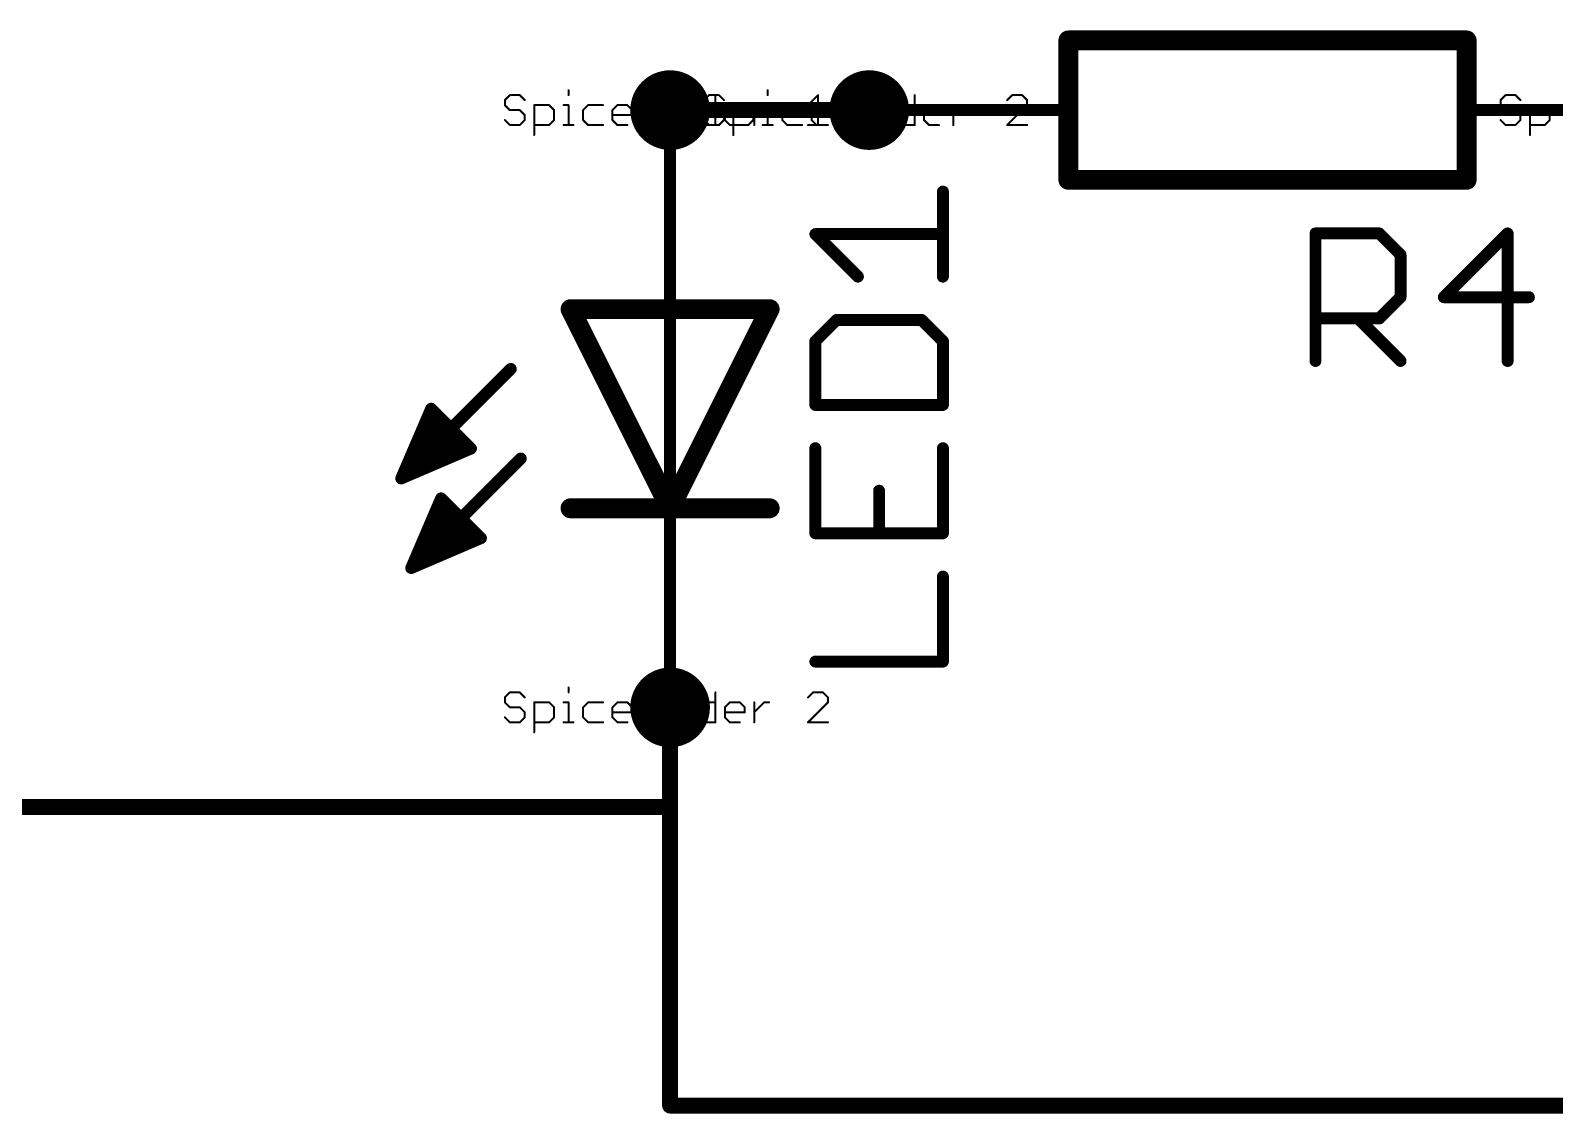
# Model space of a CAD drawing. Extents: x -22 to 205, y 41 to 107.
# Drawn here: x 174.72 to 194.16, y 48.16 to 61.98 of the extents above; entities that cross this region are included whole.
import ezdxf

# ---------------------------------------------------------------- set-up
doc = ezdxf.new("R2010")
doc.units = 0
for name, color, linetype in [('91', 94, 'CONTINUOUS'), ('94', 14, 'CONTINUOUS'), ('95', 251, 'CONTINUOUS'), ('99', 214, 'CONTINUOUS')]:
    doc.layers.add(name, color=color, linetype=linetype)

msp = doc.modelspace()

# ---------------------------------------------------------------- linework, layer by layer
at = {"layer": '91'}
for points, const_width in [([(182.88, 60.706, 1), (182.88, 61.214, 1), (182.88, 60.706)], 0.508), ([(185.42, 60.706, 1), (185.42, 61.214, 1), (185.42, 60.706)], 0.508), ([(182.88, 61.0108, 1), (182.88, 60.9092)], 0.1016), ([(185.42, 60.9092, 1), (185.42, 61.0108)], 0.1016), ([(182.88, 53.086, 1), (182.88, 53.594, 1), (182.88, 53.086)], 0.508), ([(182.9308, 53.34, 1), (182.8292, 53.34)], 0.1016), ([(182.9308, 53.34, 1), (182.8292, 53.34)], 0.1016), ([(182.8292, 52.07, 1), (182.9308, 52.07)], 0.1016), ([(182.88, 52.0192, 1), (182.88, 52.1208)], 0.1016), ([(182.88, 48.3108, 1), (182.88, 48.2092)], 0.1016), ([(182.8292, 48.26, 1), (182.9308, 48.26)], 0.1016)]:
    msp.add_lwpolyline(points, format="xyb", dxfattribs=dict(at, const_width=const_width))
at = {"layer": '91', "const_width": 0.2032}
for points in [[(182.88, 60.96), (185.42, 60.96)], [(182.88, 48.26), (182.88, 53.34)], [(182.88, 52.07), (182.88, 53.34)], [(167.64, 52.07), (182.88, 52.07)], [(198.12, 48.26), (182.88, 48.26)]]:
    msp.add_lwpolyline(points, dxfattribs=at)
at = {"layer": '94'}
for points, const_width in [([(193.04, 61.849), (187.96, 61.849)], 0.254), ([(187.96, 61.849), (187.96, 60.071)], 0.254), ([(193.04, 61.849), (193.04, 60.071)], 0.254), ([(182.88, 60.96), (182.88, 58.42)], 0.1524), ([(185.42, 60.96), (187.96, 60.96)], 0.1524), ([(195.58, 60.96), (193.04, 60.96)], 0.1524), ([(187.96, 60.071), (193.04, 60.071)], 0.254), ([(182.88, 55.88), (181.61, 58.42)], 0.254), ([(182.88, 58.42), (181.61, 58.42)], 0.254), ([(184.15, 58.42), (182.88, 55.88)], 0.254), ([(184.15, 58.42), (182.88, 58.42)], 0.254), ([(182.88, 58.42), (182.88, 55.88)], 0.1524), ([(180.848, 57.658), (179.451, 56.261)], 0.1524), ([(179.451, 56.261), (179.832, 57.15)], 0.1524), ([(179.832, 57.15), (180.34, 56.642)], 0.1524), ([(179.7231, 56.896), (180.086, 56.896)], 0.1524), ([(179.7885, 57.0484), (179.9336, 57.0484)], 0.1524), ([(179.6578, 56.7436), (180.2384, 56.7436)], 0.1524), ([(180.34, 56.642), (179.451, 56.261)], 0.1524), ([(180.975, 56.515), (179.578, 55.118)], 0.1524), ([(179.5925, 56.5912), (180.2215, 56.5912)], 0.1524), ([(179.5272, 56.4388), (179.8659, 56.4388)], 0.1524), ([(179.4619, 56.2864), (179.5103, 56.2864)], 0.1524), ([(179.578, 55.118), (179.959, 56.007)], 0.1524), ([(179.9481, 55.9816), (179.9844, 55.9816)], 0.1524), ([(179.959, 56.007), (180.467, 55.499)], 0.1524), ([(182.88, 55.88), (181.61, 55.88)], 0.254), ([(184.15, 55.88), (182.88, 55.88)], 0.254), ([(179.8828, 55.8292), (180.1368, 55.8292)], 0.1524), ([(182.88, 53.34), (182.88, 55.88)], 0.1524), ([(179.7522, 55.5244), (180.4416, 55.5244)], 0.1524), ([(179.8175, 55.6768), (180.2892, 55.6768)], 0.1524), ([(180.467, 55.499), (179.578, 55.118)], 0.1524), ([(179.6869, 55.372), (180.1707, 55.372)], 0.1524), ([(179.6215, 55.2196), (179.8151, 55.2196)], 0.1524)]:
    msp.add_lwpolyline(points, dxfattribs=dict(at, const_width=const_width))
for points, const_width in [([(187.96, 61.9125, 1), (187.96, 61.7855)], 0.127), ([(188.0235, 61.849, 1), (187.8965, 61.849)], 0.127), ([(193.1035, 61.849, 1), (192.9765, 61.849)], 0.127), ([(193.04, 61.7855, 1), (193.04, 61.9125)], 0.127), ([(182.9181, 60.96, 1), (182.8419, 60.96)], 0.0762), ([(185.42, 60.9981, 1), (185.42, 60.9219)], 0.0762), ([(187.96, 60.9219, 1), (187.96, 60.9981)], 0.0762), ([(193.04, 60.9981, 1), (193.04, 60.9219)], 0.0762), ([(187.96, 60.1345, 1), (187.96, 60.0075)], 0.127), ([(187.8965, 60.071, 1), (188.0235, 60.071)], 0.127), ([(192.9765, 60.071, 1), (193.1035, 60.071)], 0.127), ([(193.04, 60.0075, 1), (193.04, 60.1345)], 0.127), ([(181.6668, 58.4484, 1), (181.5532, 58.3916)], 0.127), ([(181.61, 58.4835, 1), (181.61, 58.3565)], 0.127), ([(182.88, 58.4835, 1), (182.88, 58.3565)], 0.127), ([(182.88, 58.3565, 1), (182.88, 58.4835)], 0.127), ([(184.2068, 58.3916, 1), (184.0932, 58.4484)], 0.127), ([(184.15, 58.3565, 1), (184.15, 58.4835)], 0.127), ([(182.9181, 58.42, 1), (182.8419, 58.42)], 0.0762), ([(182.8419, 58.42, 1), (182.9181, 58.42)], 0.0762), ([(180.8749, 57.6311, 1), (180.8211, 57.6849)], 0.0762), ([(179.8589, 57.1769, 1), (179.8051, 57.1231)], 0.0762), ([(179.867, 57.135, 1), (179.797, 57.165)], 0.0762), ([(179.7231, 56.9341, 1), (179.7231, 56.8579)], 0.0762), ([(179.7885, 57.0865, 1), (179.7885, 57.0103)], 0.0762), ([(179.9336, 57.0103, 1), (179.9336, 57.0865)], 0.0762), ([(180.086, 56.8579, 1), (180.086, 56.9341)], 0.0762), ([(179.6578, 56.7817, 1), (179.6578, 56.7055)], 0.0762), ([(180.2384, 56.7055, 1), (180.2384, 56.7817)], 0.0762), ([(179.5925, 56.6293, 1), (179.5925, 56.5531)], 0.0762), ([(180.2215, 56.5531, 1), (180.2215, 56.6293)], 0.0762), ([(180.3131, 56.6151, 1), (180.3669, 56.6689)], 0.0762), ([(180.355, 56.607, 1), (180.325, 56.677)], 0.0762), ([(181.0019, 56.4881, 1), (180.9481, 56.5419)], 0.0762), ([(179.5272, 56.4769, 1), (179.5272, 56.4007)], 0.0762), ([(179.8659, 56.4007, 1), (179.8659, 56.4769)], 0.0762), ([(179.436, 56.296, 1), (179.466, 56.226)], 0.0762), ([(179.416, 56.276, 1), (179.486, 56.246)], 0.0762), ([(179.4241, 56.2879, 1), (179.4779, 56.2341)], 0.0762), ([(179.4619, 56.3245, 1), (179.4619, 56.2483)], 0.0762), ([(179.5103, 56.2483, 1), (179.5103, 56.3245)], 0.0762), ([(179.9481, 56.0197, 1), (179.9481, 55.9435)], 0.0762), ([(179.9859, 56.0339, 1), (179.9321, 55.9801)], 0.0762), ([(179.994, 55.992, 1), (179.924, 56.022)], 0.0762), ([(179.9844, 55.9435, 1), (179.9844, 56.0197)], 0.0762), ([(181.61, 55.9435, 1), (181.61, 55.8165)], 0.127), ([(182.88, 55.9435, 1), (182.88, 55.8165)], 0.127), ([(182.88, 55.8165, 1), (182.88, 55.9435)], 0.127), ([(184.15, 55.8165, 1), (184.15, 55.9435)], 0.127), ([(179.8828, 55.8673, 1), (179.8828, 55.7911)], 0.0762), ([(180.1368, 55.7911, 1), (180.1368, 55.8673)], 0.0762), ([(182.8232, 55.9084, 1), (182.9368, 55.8516)], 0.127), ([(182.8232, 55.8516, 1), (182.9368, 55.9084)], 0.127), ([(182.9181, 55.88, 1), (182.8419, 55.88)], 0.0762), ([(182.8419, 55.88, 1), (182.9181, 55.88)], 0.0762), ([(179.7522, 55.5625, 1), (179.7522, 55.4863)], 0.0762), ([(179.8175, 55.7149, 1), (179.8175, 55.6387)], 0.0762), ([(180.2892, 55.6387, 1), (180.2892, 55.7149)], 0.0762), ([(180.4416, 55.4863, 1), (180.4416, 55.5625)], 0.0762), ([(179.6869, 55.4101, 1), (179.6869, 55.3339)], 0.0762), ([(180.1707, 55.3339, 1), (180.1707, 55.4101)], 0.0762), ([(180.4401, 55.4721, 1), (180.4939, 55.5259)], 0.0762), ([(180.482, 55.464, 1), (180.452, 55.534)], 0.0762), ([(179.6215, 55.2577, 1), (179.6215, 55.1815)], 0.0762), ([(179.8151, 55.1815, 1), (179.8151, 55.2577)], 0.0762), ([(179.563, 55.153, 1), (179.593, 55.083)], 0.0762), ([(179.543, 55.133, 1), (179.613, 55.103)], 0.0762), ([(179.5511, 55.1449, 1), (179.6049, 55.0911)], 0.0762), ([(182.8419, 53.34, 1), (182.9181, 53.34)], 0.0762)]:
    msp.add_lwpolyline(points, format="xyb", dxfattribs=dict(at, const_width=const_width))
at = {"layer": '95', "const_width": 0.1524}
for points in [[(186.3598, 58.8357), (186.3598, 59.9203)], [(185.2751, 58.8357), (184.7328, 59.378)], [(184.7328, 59.378), (186.3598, 59.378)], [(191.1119, 57.7596), (191.1119, 59.3866)], [(191.1119, 59.3866), (191.9254, 59.3866)], [(191.9254, 59.3866), (192.1965, 59.1154)], [(193.5625, 59.3866), (192.749, 58.5731)], [(193.5625, 57.7596), (193.5625, 59.3866)], [(192.1965, 59.1154), (192.1965, 58.5731)], [(192.1965, 58.5731), (191.9254, 58.3019)], [(192.749, 58.5731), (193.8337, 58.5731)], [(185.004, 58.2832), (184.7328, 58.012)], [(186.0886, 58.2832), (185.004, 58.2832)], [(186.3598, 58.012), (186.0886, 58.2832)], [(191.9254, 58.3019), (191.1119, 58.3019)], [(191.6542, 58.3019), (192.1965, 57.7596)], [(184.7328, 58.012), (184.7328, 57.1985)], [(186.3598, 57.1985), (186.3598, 58.012)], [(184.7328, 57.1985), (186.3598, 57.1985)], [(184.7328, 56.646), (184.7328, 55.5614)], [(186.3598, 55.5614), (186.3598, 56.646)], [(185.5463, 55.5614), (185.5463, 56.1037)], [(184.7328, 55.5614), (186.3598, 55.5614)], [(186.3598, 53.9242), (186.3598, 55.0089)], [(184.7328, 53.9242), (186.3598, 53.9242)]]:
    msp.add_lwpolyline(points, dxfattribs=at)
at = {"layer": '95', "const_width": 0.0762}
for points in [[(186.3979, 59.9203, 1), (186.3217, 59.9203)], [(184.7328, 59.4161, 1), (184.7328, 59.3399)], [(184.7598, 59.4049, 1), (184.7059, 59.3511)], [(186.3598, 59.3399, 1), (186.3598, 59.4161)], [(191.15, 59.3866, 1), (191.0738, 59.3866)], [(191.1119, 59.4247, 1), (191.1119, 59.3485)], [(191.9523, 59.4135, 1), (191.8984, 59.3596)], [(191.9254, 59.3485, 1), (191.9254, 59.4247)], [(193.6006, 59.3866, 1), (193.5244, 59.3866)], [(193.5895, 59.3596, 1), (193.5356, 59.4135)], [(192.2346, 59.1154, 1), (192.1584, 59.1154)], [(192.1696, 59.0885, 1), (192.2235, 59.1424)], [(185.2482, 58.8087, 1), (185.3021, 58.8626)], [(186.3217, 58.8357, 1), (186.3979, 58.8357)], [(192.1584, 58.5731, 1), (192.2346, 58.5731)], [(192.2235, 58.5462, 1), (192.1696, 58.6)], [(192.749, 58.6112, 1), (192.749, 58.535)], [(192.7221, 58.6, 1), (192.776, 58.5462)], [(193.8337, 58.535, 1), (193.8337, 58.6112)], [(185.004, 58.3213, 1), (185.004, 58.2451)], [(185.0309, 58.2562, 1), (184.977, 58.3101)], [(186.1156, 58.3101, 1), (186.0617, 58.2562)], [(186.0886, 58.2451, 1), (186.0886, 58.3213)], [(191.1119, 58.34, 1), (191.1119, 58.2638)], [(191.6812, 58.3289, 1), (191.6273, 58.275)], [(191.8984, 58.3289, 1), (191.9523, 58.275)], [(191.9254, 58.2638, 1), (191.9254, 58.34)], [(184.7709, 58.012, 1), (184.6947, 58.012)], [(184.7059, 58.0389, 1), (184.7598, 57.9851)], [(186.3979, 58.012, 1), (186.3217, 58.012)], [(186.3329, 57.9851, 1), (186.3867, 58.0389)], [(191.0738, 57.7596, 1), (191.15, 57.7596)], [(192.1696, 57.7327, 1), (192.2235, 57.7865)], [(193.5244, 57.7596, 1), (193.6006, 57.7596)], [(184.7328, 57.2366, 1), (184.7328, 57.1604)], [(184.6947, 57.1985, 1), (184.7709, 57.1985)], [(186.3217, 57.1985, 1), (186.3979, 57.1985)], [(186.3598, 57.1604, 1), (186.3598, 57.2366)], [(184.7709, 56.646, 1), (184.6947, 56.646)], [(186.3979, 56.646, 1), (186.3217, 56.646)], [(185.5844, 56.1037, 1), (185.5082, 56.1037)], [(184.7328, 55.5995, 1), (184.7328, 55.5233)], [(184.6947, 55.5614, 1), (184.7709, 55.5614)], [(185.5082, 55.5614, 1), (185.5844, 55.5614)], [(186.3217, 55.5614, 1), (186.3979, 55.5614)], [(186.3598, 55.5233, 1), (186.3598, 55.5995)], [(186.3979, 55.0089, 1), (186.3217, 55.0089)], [(184.7328, 53.9623, 1), (184.7328, 53.8861)], [(186.3217, 53.9242, 1), (186.3979, 53.9242)], [(186.3598, 53.8861, 1), (186.3598, 53.9623)]]:
    msp.add_lwpolyline(points, format="xyb", dxfattribs=at)
at = {"layer": '99', "const_width": 0.0254}
for points in [[(180.8357, 61.1508), (180.7722, 61.0873)], [(180.7722, 61.0873), (180.7722, 61.0237)], [(180.9629, 61.1508), (180.8357, 61.1508)], [(181.0264, 61.0873), (180.9629, 61.1508)], [(181.5842, 61.2144), (181.5842, 61.1508)], [(182.582, 61.1508), (182.5185, 61.0873)], [(182.5185, 61.0873), (182.5185, 60.8331)], [(182.7092, 61.1508), (182.582, 61.1508)], [(182.7727, 61.0873), (182.7092, 61.1508)], [(182.7727, 60.8331), (182.7727, 61.0873)], [(183.3757, 61.1508), (183.3122, 61.0873)], [(183.3122, 61.0873), (183.3122, 61.0237)], [(183.5028, 61.1508), (183.3757, 61.1508)], [(183.4587, 61.1508), (183.4587, 60.7695)], [(183.5664, 61.0873), (183.5028, 61.1508)], [(184.1242, 61.2144), (184.1242, 61.1508)], [(184.639, 61.0237), (184.7661, 61.1508)], [(184.7661, 61.1508), (184.7661, 60.7695)], [(185.122, 61.1508), (185.0585, 61.0873)], [(185.0585, 61.0873), (185.0585, 60.8331)], [(185.2491, 61.1508), (185.122, 61.1508)], [(185.3127, 61.0873), (185.2491, 61.1508)], [(185.3127, 60.8331), (185.3127, 61.0873)], [(185.9987, 61.1508), (185.9987, 60.7695)], [(187.2425, 61.1508), (187.179, 61.0873)], [(187.3696, 61.1508), (187.2425, 61.1508)], [(187.4332, 61.0873), (187.3696, 61.1508)], [(187.4332, 61.0237), (187.4332, 61.0873)], [(193.5357, 61.1508), (193.4722, 61.0873)], [(193.4722, 61.0873), (193.4722, 61.0237)], [(193.6629, 61.1508), (193.5357, 61.1508)], [(193.7264, 61.0873), (193.6629, 61.1508)], [(180.7722, 61.0237), (180.8357, 60.9602)], [(180.8357, 60.7695), (180.7722, 60.8331)], [(180.8357, 60.9602), (180.9629, 60.9602)], [(180.9629, 60.9602), (181.0264, 60.8966)], [(181.0264, 60.8331), (180.9629, 60.7695)], [(181.0264, 60.8966), (181.0264, 60.8331)], [(181.1464, 60.6424), (181.1464, 61.0237)], [(181.1464, 61.0237), (181.3371, 61.0237)], [(181.3371, 61.0237), (181.4006, 60.9602)], [(181.4006, 60.8331), (181.3371, 60.7695)], [(181.4006, 60.9602), (181.4006, 60.8331)], [(181.5206, 61.0237), (181.5842, 61.0237)], [(181.5842, 61.0237), (181.5842, 60.7695)], [(181.8336, 61.0237), (181.7701, 60.9602)], [(181.7701, 60.9602), (181.7701, 60.8331)], [(181.7701, 60.8331), (181.8336, 60.7695)], [(182.0243, 61.0237), (181.8336, 61.0237)], [(182.1443, 60.9602), (182.2078, 61.0237)], [(182.1443, 60.8331), (182.1443, 60.9602)], [(182.3985, 60.8966), (182.1443, 60.8966)], [(182.2078, 60.7695), (182.1443, 60.8331)], [(182.2078, 61.0237), (182.3349, 61.0237)], [(182.3349, 61.0237), (182.3985, 60.9602)], [(182.3985, 60.9602), (182.3985, 60.8966)], [(182.5185, 60.8331), (182.582, 60.7695)], [(182.7092, 60.7695), (182.7727, 60.8331)], [(182.8927, 60.7695), (182.8927, 61.0237)], [(182.8927, 60.8966), (183.0198, 61.0237)], [(183.0198, 61.0237), (183.0834, 61.0237)], [(183.2045, 60.9602), (183.2681, 61.0237)], [(183.2045, 60.8331), (183.2045, 60.9602)], [(183.2681, 60.7695), (183.2045, 60.8331)], [(183.2681, 61.0237), (183.4587, 61.0237)], [(183.3122, 61.0237), (183.3757, 60.9602)], [(183.3757, 60.7695), (183.3122, 60.8331)], [(183.3757, 60.9602), (183.5028, 60.9602)], [(183.5028, 60.9602), (183.5664, 60.8966)], [(183.5664, 60.8331), (183.5028, 60.7695)], [(183.5664, 60.8966), (183.5664, 60.8331)], [(183.5787, 60.9602), (183.6423, 61.0237)], [(183.5787, 60.8331), (183.5787, 60.9602)], [(183.833, 60.8966), (183.5787, 60.8966)], [(183.6423, 60.7695), (183.5787, 60.8331)], [(183.6423, 61.0237), (183.7694, 61.0237)], [(183.6864, 60.6424), (183.6864, 61.0237)], [(183.6864, 61.0237), (183.8771, 61.0237)], [(183.7694, 61.0237), (183.833, 60.9602)], [(183.833, 60.9602), (183.833, 60.8966)], [(183.8771, 61.0237), (183.9406, 60.9602)], [(183.9406, 60.8331), (183.8771, 60.7695)], [(183.9406, 60.9602), (183.9406, 60.8331)], [(183.9529, 60.7695), (183.9529, 61.0237)], [(183.9529, 60.8966), (184.08, 61.0237)], [(184.0606, 61.0237), (184.1242, 61.0237)], [(184.08, 61.0237), (184.1436, 61.0237)], [(184.1242, 61.0237), (184.1242, 60.7695)], [(184.3736, 61.0237), (184.3101, 60.9602)], [(184.3101, 60.9602), (184.3101, 60.8331)], [(184.3101, 60.8331), (184.3736, 60.7695)], [(184.5643, 61.0237), (184.3736, 61.0237)], [(184.6843, 60.9602), (184.7478, 61.0237)], [(184.6843, 60.8331), (184.6843, 60.9602)], [(184.9385, 60.8966), (184.6843, 60.8966)], [(184.7478, 60.7695), (184.6843, 60.8331)], [(184.7478, 61.0237), (184.8749, 61.0237)], [(184.8749, 61.0237), (184.9385, 60.9602)], [(184.9385, 60.9602), (184.9385, 60.8966)], [(185.0585, 60.8331), (185.122, 60.7695)], [(185.2491, 60.7695), (185.3127, 60.8331)], [(185.4327, 60.7695), (185.4327, 61.0237)], [(185.4327, 60.8966), (185.5598, 61.0237)], [(185.5598, 61.0237), (185.6234, 61.0237)], [(185.7445, 60.9602), (185.8081, 61.0237)], [(185.7445, 60.8331), (185.7445, 60.9602)], [(185.8081, 60.7695), (185.7445, 60.8331)], [(185.8081, 61.0237), (185.9987, 61.0237)], [(186.1187, 60.9602), (186.1823, 61.0237)], [(186.1187, 60.8331), (186.1187, 60.9602)], [(186.373, 60.8966), (186.1187, 60.8966)], [(186.1823, 60.7695), (186.1187, 60.8331)], [(186.1823, 61.0237), (186.3094, 61.0237)], [(186.3094, 61.0237), (186.373, 60.9602)], [(186.373, 60.9602), (186.373, 60.8966)], [(186.4929, 60.7695), (186.4929, 61.0237)], [(186.4929, 60.8966), (186.62, 61.0237)], [(186.62, 61.0237), (186.6836, 61.0237)], [(187.179, 60.7695), (187.4332, 61.0237)], [(193.4722, 61.0237), (193.5357, 60.9602)], [(193.5357, 60.7695), (193.4722, 60.8331)], [(193.5357, 60.9602), (193.6629, 60.9602)], [(193.6629, 60.9602), (193.7264, 60.8966)], [(193.7264, 60.8331), (193.6629, 60.7695)], [(193.7264, 60.8966), (193.7264, 60.8331)], [(193.8464, 60.6424), (193.8464, 61.0237)], [(193.8464, 61.0237), (194.0371, 61.0237)], [(194.0371, 61.0237), (194.1006, 60.9602)], [(194.1006, 60.8331), (194.0371, 60.7695)], [(194.1006, 60.9602), (194.1006, 60.8331)], [(180.9629, 60.7695), (180.8357, 60.7695)], [(181.3371, 60.7695), (181.1464, 60.7695)], [(181.5206, 60.7695), (181.6477, 60.7695)], [(181.8336, 60.7695), (182.0243, 60.7695)], [(182.3349, 60.7695), (182.2078, 60.7695)], [(182.582, 60.7695), (182.7092, 60.7695)], [(183.4587, 60.7695), (183.2681, 60.7695)], [(183.5028, 60.7695), (183.3757, 60.7695)], [(183.7694, 60.7695), (183.6423, 60.7695)], [(183.8771, 60.7695), (183.6864, 60.7695)], [(184.0606, 60.7695), (184.1877, 60.7695)], [(184.3736, 60.7695), (184.5643, 60.7695)], [(184.639, 60.7695), (184.8932, 60.7695)], [(184.8749, 60.7695), (184.7478, 60.7695)], [(185.122, 60.7695), (185.2491, 60.7695)], [(185.9987, 60.7695), (185.8081, 60.7695)], [(186.3094, 60.7695), (186.1823, 60.7695)], [(187.4332, 60.7695), (187.179, 60.7695)], [(193.6629, 60.7695), (193.5357, 60.7695)], [(194.0371, 60.7695), (193.8464, 60.7695)], [(180.8357, 53.5308), (180.7722, 53.4673)], [(180.7722, 53.4673), (180.7722, 53.4037)], [(180.9629, 53.5308), (180.8357, 53.5308)], [(181.0264, 53.4673), (180.9629, 53.5308)], [(181.5842, 53.5944), (181.5842, 53.5308)], [(182.582, 53.5308), (182.5185, 53.4673)], [(182.5185, 53.4673), (182.5185, 53.2131)], [(182.7092, 53.5308), (182.582, 53.5308)], [(182.7727, 53.4673), (182.7092, 53.5308)], [(182.7727, 53.2131), (182.7727, 53.4673)], [(183.4587, 53.5308), (183.4587, 53.1495)], [(184.7025, 53.5308), (184.639, 53.4673)], [(184.8297, 53.5308), (184.7025, 53.5308)], [(184.8932, 53.4673), (184.8297, 53.5308)], [(184.8932, 53.4037), (184.8932, 53.4673)], [(180.7722, 53.4037), (180.8357, 53.3402)], [(180.8357, 53.3402), (180.9629, 53.3402)], [(180.9629, 53.3402), (181.0264, 53.2766)], [(181.0264, 53.2766), (181.0264, 53.2131)], [(181.1464, 53.0224), (181.1464, 53.4037)], [(181.1464, 53.4037), (181.3371, 53.4037)], [(181.3371, 53.4037), (181.4006, 53.3402)], [(181.4006, 53.3402), (181.4006, 53.2131)], [(181.5206, 53.4037), (181.5842, 53.4037)], [(181.5842, 53.4037), (181.5842, 53.1495)], [(181.8336, 53.4037), (181.7701, 53.3402)], [(181.7701, 53.3402), (181.7701, 53.2131)], [(182.0243, 53.4037), (181.8336, 53.4037)], [(182.1443, 53.3402), (182.2078, 53.4037)], [(182.1443, 53.2131), (182.1443, 53.3402)], [(182.3985, 53.2766), (182.1443, 53.2766)], [(182.2078, 53.4037), (182.3349, 53.4037)], [(182.3349, 53.4037), (182.3985, 53.3402)], [(182.3985, 53.3402), (182.3985, 53.2766)], [(182.8927, 53.1495), (182.8927, 53.4037)], [(182.8927, 53.2766), (183.0198, 53.4037)], [(183.0198, 53.4037), (183.0834, 53.4037)], [(183.2045, 53.3402), (183.2681, 53.4037)], [(183.2045, 53.2131), (183.2045, 53.3402)], [(183.2681, 53.4037), (183.4587, 53.4037)], [(183.5787, 53.3402), (183.6423, 53.4037)], [(183.5787, 53.2131), (183.5787, 53.3402)], [(183.833, 53.2766), (183.5787, 53.2766)], [(183.6423, 53.4037), (183.7694, 53.4037)], [(183.7694, 53.4037), (183.833, 53.3402)], [(183.833, 53.3402), (183.833, 53.2766)], [(183.9529, 53.1495), (183.9529, 53.4037)], [(183.9529, 53.2766), (184.08, 53.4037)], [(184.08, 53.4037), (184.1436, 53.4037)], [(184.639, 53.1495), (184.8932, 53.4037)], [(180.8357, 53.1495), (180.7722, 53.2131)], [(180.9629, 53.1495), (180.8357, 53.1495)], [(181.0264, 53.2131), (180.9629, 53.1495)], [(181.3371, 53.1495), (181.1464, 53.1495)], [(181.4006, 53.2131), (181.3371, 53.1495)], [(181.5206, 53.1495), (181.6477, 53.1495)], [(181.7701, 53.2131), (181.8336, 53.1495)], [(181.8336, 53.1495), (182.0243, 53.1495)], [(182.2078, 53.1495), (182.1443, 53.2131)], [(182.3349, 53.1495), (182.2078, 53.1495)], [(182.5185, 53.2131), (182.582, 53.1495)], [(182.582, 53.1495), (182.7092, 53.1495)], [(182.7092, 53.1495), (182.7727, 53.2131)], [(183.2681, 53.1495), (183.2045, 53.2131)], [(183.4587, 53.1495), (183.2681, 53.1495)], [(183.6423, 53.1495), (183.5787, 53.2131)], [(183.7694, 53.1495), (183.6423, 53.1495)], [(184.8932, 53.1495), (184.639, 53.1495)]]:
    msp.add_lwpolyline(points, dxfattribs=at)
at = {"layer": '99', "const_width": 0.0127}
for points in [[(180.7785, 61.0873, 1), (180.7658, 61.0873)], [(180.7677, 61.0918, 1), (180.7767, 61.0828)], [(180.8357, 61.1572, 1), (180.8357, 61.1445)], [(180.8402, 61.1463, 1), (180.8313, 61.1553)], [(180.9673, 61.1553, 1), (180.9584, 61.1463)], [(180.9629, 61.1445, 1), (180.9629, 61.1572)], [(181.0219, 61.0828, 1), (181.0309, 61.0918)], [(181.5905, 61.2144, 1), (181.5778, 61.2144)], [(181.5778, 61.1508, 1), (181.5905, 61.1508)], [(182.5248, 61.0873, 1), (182.5121, 61.0873)], [(182.514, 61.0918, 1), (182.523, 61.0828)], [(182.582, 61.1572, 1), (182.582, 61.1445)], [(182.5865, 61.1463, 1), (182.5776, 61.1553)], [(182.7136, 61.1553, 1), (182.7047, 61.1463)], [(182.7092, 61.1445, 1), (182.7092, 61.1572)], [(182.7791, 61.0873, 1), (182.7664, 61.0873)], [(182.7682, 61.0828, 1), (182.7772, 61.0918)], [(183.3185, 61.0873, 1), (183.3058, 61.0873)], [(183.3077, 61.0918, 1), (183.3167, 61.0828)], [(183.3757, 61.1572, 1), (183.3757, 61.1445)], [(183.3802, 61.1463, 1), (183.3713, 61.1553)], [(183.4651, 61.1508, 1), (183.4524, 61.1508)], [(183.5073, 61.1553, 1), (183.4984, 61.1463)], [(183.5028, 61.1445, 1), (183.5028, 61.1572)], [(183.5619, 61.0828, 1), (183.5709, 61.0918)], [(184.1305, 61.2144, 1), (184.1178, 61.2144)], [(184.1178, 61.1508, 1), (184.1305, 61.1508)], [(184.7724, 61.1508, 1), (184.7597, 61.1508)], [(184.7706, 61.1463, 1), (184.7616, 61.1553)], [(185.0648, 61.0873, 1), (185.0521, 61.0873)], [(185.054, 61.0918, 1), (185.063, 61.0828)], [(185.122, 61.1572, 1), (185.122, 61.1445)], [(185.1265, 61.1463, 1), (185.1175, 61.1553)], [(185.2536, 61.1553, 1), (185.2447, 61.1463)], [(185.2491, 61.1445, 1), (185.2491, 61.1572)], [(185.3191, 61.0873, 1), (185.3064, 61.0873)], [(185.3082, 61.0828, 1), (185.3172, 61.0918)], [(186.0051, 61.1508, 1), (185.9924, 61.1508)], [(187.1745, 61.0918, 1), (187.1835, 61.0828)], [(187.2425, 61.1572, 1), (187.2425, 61.1445)], [(187.247, 61.1463, 1), (187.238, 61.1553)], [(187.3741, 61.1553, 1), (187.3652, 61.1463)], [(187.3696, 61.1445, 1), (187.3696, 61.1572)], [(187.4395, 61.0873, 1), (187.4269, 61.0873)], [(187.4287, 61.0828, 1), (187.4377, 61.0918)], [(193.4785, 61.0873, 1), (193.4658, 61.0873)], [(193.4677, 61.0918, 1), (193.4767, 61.0828)], [(193.5357, 61.1572, 1), (193.5357, 61.1445)], [(193.5402, 61.1463, 1), (193.5313, 61.1553)], [(193.6673, 61.1553, 1), (193.6584, 61.1463)], [(193.6629, 61.1445, 1), (193.6629, 61.1572)], [(193.7219, 61.0828, 1), (193.7309, 61.0918)], [(180.7767, 61.0282, 1), (180.7677, 61.0192)], [(180.7658, 61.0237, 1), (180.7785, 61.0237)], [(180.7767, 60.8375, 1), (180.7677, 60.8286)], [(180.8357, 60.9665, 1), (180.8357, 60.9538)], [(180.8313, 60.9557, 1), (180.8402, 60.9647)], [(180.9673, 60.9647, 1), (180.9584, 60.9557)], [(180.9629, 60.9538, 1), (180.9629, 60.9665)], [(181.0328, 60.8966, 1), (181.0201, 60.8966)], [(181.0219, 60.8921, 1), (181.0309, 60.9011)], [(181.0309, 60.8286, 1), (181.0219, 60.8375)], [(181.1527, 61.0237, 1), (181.14, 61.0237)], [(181.1464, 61.0301, 1), (181.1464, 61.0174)], [(181.3415, 61.0282, 1), (181.3326, 61.0192)], [(181.3371, 61.0174, 1), (181.3371, 61.0301)], [(181.407, 60.9602, 1), (181.3943, 60.9602)], [(181.3961, 60.9557, 1), (181.4051, 60.9647)], [(181.4051, 60.8286, 1), (181.3961, 60.8375)], [(181.5206, 61.0301, 1), (181.5206, 61.0174)], [(181.5905, 61.0237, 1), (181.5778, 61.0237)], [(181.5842, 61.0174, 1), (181.5842, 61.0301)], [(181.7764, 60.9602, 1), (181.7637, 60.9602)], [(181.7656, 60.9647, 1), (181.7746, 60.9557)], [(181.7746, 60.8375, 1), (181.7656, 60.8286)], [(181.8336, 61.0301, 1), (181.8336, 61.0174)], [(181.8381, 61.0192, 1), (181.8291, 61.0282)], [(182.0243, 61.0174, 1), (182.0243, 61.0301)], [(182.1506, 60.9602, 1), (182.1379, 60.9602)], [(182.1398, 60.9647, 1), (182.1488, 60.9557)], [(182.1443, 60.903, 1), (182.1443, 60.8903)], [(182.1488, 60.8375, 1), (182.1398, 60.8286)], [(182.2078, 61.0301, 1), (182.2078, 61.0174)], [(182.2123, 61.0192, 1), (182.2033, 61.0282)], [(182.3394, 61.0282, 1), (182.3305, 61.0192)], [(182.3349, 61.0174, 1), (182.3349, 61.0301)], [(182.4048, 60.9602, 1), (182.3921, 60.9602)], [(182.3921, 60.8966, 1), (182.4048, 60.8966)], [(182.394, 60.9557, 1), (182.403, 60.9647)], [(182.3985, 60.8903, 1), (182.3985, 60.903)], [(182.523, 60.8375, 1), (182.514, 60.8286)], [(182.7772, 60.8286, 1), (182.7682, 60.8375)], [(182.899, 61.0237, 1), (182.8863, 61.0237)], [(182.8882, 60.9011, 1), (182.8972, 60.8921)], [(183.0198, 61.0301, 1), (183.0198, 61.0174)], [(183.0243, 61.0192, 1), (183.0153, 61.0282)], [(183.0834, 61.0174, 1), (183.0834, 61.0301)], [(183.2, 60.9647, 1), (183.209, 60.9557)], [(183.209, 60.8375, 1), (183.2, 60.8286)], [(183.2109, 60.9602, 1), (183.1982, 60.9602)], [(183.2681, 61.0301, 1), (183.2681, 61.0174)], [(183.2726, 61.0192, 1), (183.2636, 61.0282)], [(183.3167, 61.0282, 1), (183.3077, 61.0192)], [(183.3058, 61.0237, 1), (183.3185, 61.0237)], [(183.3167, 60.8375, 1), (183.3077, 60.8286)], [(183.3757, 60.9665, 1), (183.3757, 60.9538)], [(183.3713, 60.9557, 1), (183.3802, 60.9647)], [(183.4587, 61.0174, 1), (183.4587, 61.0301)], [(183.5073, 60.9647, 1), (183.4984, 60.9557)], [(183.5028, 60.9538, 1), (183.5028, 60.9665)], [(183.5728, 60.8966, 1), (183.5601, 60.8966)], [(183.5619, 60.8921, 1), (183.5709, 60.9011)], [(183.5709, 60.8286, 1), (183.5619, 60.8375)], [(183.5742, 60.9647, 1), (183.5832, 60.9557)], [(183.5787, 60.903, 1), (183.5787, 60.8903)], [(183.5832, 60.8375, 1), (183.5742, 60.8286)], [(183.5851, 60.9602, 1), (183.5724, 60.9602)], [(183.6423, 61.0301, 1), (183.6423, 61.0174)], [(183.6468, 61.0192, 1), (183.6378, 61.0282)], [(183.6927, 61.0237, 1), (183.68, 61.0237)], [(183.6864, 61.0301, 1), (183.6864, 61.0174)], [(183.7739, 61.0282, 1), (183.7649, 61.0192)], [(183.7694, 61.0174, 1), (183.7694, 61.0301)], [(183.8393, 60.9602, 1), (183.8266, 60.9602)], [(183.8266, 60.8966, 1), (183.8393, 60.8966)], [(183.8285, 60.9557, 1), (183.8374, 60.9647)], [(183.833, 60.8903, 1), (183.833, 60.903)], [(183.8815, 61.0282, 1), (183.8726, 61.0192)], [(183.8771, 61.0174, 1), (183.8771, 61.0301)], [(183.947, 60.9602, 1), (183.9343, 60.9602)], [(183.9361, 60.9557, 1), (183.9451, 60.9647)], [(183.9451, 60.8286, 1), (183.9361, 60.8375)], [(183.9593, 61.0237, 1), (183.9466, 61.0237)], [(183.9485, 60.9011, 1), (183.9574, 60.8921)], [(184.0606, 61.0301, 1), (184.0606, 61.0174)], [(184.08, 61.0301, 1), (184.08, 61.0174)], [(184.0845, 61.0192, 1), (184.0756, 61.0282)], [(184.1305, 61.0237, 1), (184.1178, 61.0237)], [(184.1242, 61.0174, 1), (184.1242, 61.0301)], [(184.1436, 61.0174, 1), (184.1436, 61.0301)], [(184.3164, 60.9602, 1), (184.3037, 60.9602)], [(184.3056, 60.9647, 1), (184.3146, 60.9557)], [(184.3146, 60.8375, 1), (184.3056, 60.8286)], [(184.3736, 61.0301, 1), (184.3736, 61.0174)], [(184.3781, 61.0192, 1), (184.3691, 61.0282)], [(184.5643, 61.0174, 1), (184.5643, 61.0301)], [(184.6345, 61.0282, 1), (184.6435, 61.0192)], [(184.6906, 60.9602, 1), (184.6779, 60.9602)], [(184.6798, 60.9647, 1), (184.6888, 60.9557)], [(184.6843, 60.903, 1), (184.6843, 60.8903)], [(184.6888, 60.8375, 1), (184.6798, 60.8286)], [(184.7478, 61.0301, 1), (184.7478, 61.0174)], [(184.7523, 61.0192, 1), (184.7433, 61.0282)], [(184.8794, 61.0282, 1), (184.8705, 61.0192)], [(184.8749, 61.0174, 1), (184.8749, 61.0301)], [(184.9448, 60.9602, 1), (184.9321, 60.9602)], [(184.9321, 60.8966, 1), (184.9448, 60.8966)], [(184.934, 60.9557, 1), (184.943, 60.9647)], [(184.9385, 60.8903, 1), (184.9385, 60.903)], [(185.063, 60.8375, 1), (185.054, 60.8286)], [(185.3172, 60.8286, 1), (185.3082, 60.8375)], [(185.439, 61.0237, 1), (185.4263, 61.0237)], [(185.4282, 60.9011, 1), (185.4372, 60.8921)], [(185.5598, 61.0301, 1), (185.5598, 61.0174)], [(185.5643, 61.0192, 1), (185.5553, 61.0282)], [(185.6234, 61.0174, 1), (185.6234, 61.0301)], [(185.74, 60.9647, 1), (185.749, 60.9557)], [(185.749, 60.8375, 1), (185.74, 60.8286)], [(185.7509, 60.9602, 1), (185.7382, 60.9602)], [(185.8081, 61.0301, 1), (185.8081, 61.0174)], [(185.8126, 61.0192, 1), (185.8036, 61.0282)], [(185.9987, 61.0174, 1), (185.9987, 61.0301)], [(186.1142, 60.9647, 1), (186.1232, 60.9557)], [(186.1187, 60.903, 1), (186.1187, 60.8903)], [(186.1232, 60.8375, 1), (186.1142, 60.8286)], [(186.1251, 60.9602, 1), (186.1124, 60.9602)], [(186.1823, 61.0301, 1), (186.1823, 61.0174)], [(186.1868, 61.0192, 1), (186.1778, 61.0282)], [(186.3139, 61.0282, 1), (186.3049, 61.0192)], [(186.3094, 61.0174, 1), (186.3094, 61.0301)], [(186.3793, 60.9602, 1), (186.3666, 60.9602)], [(186.3666, 60.8966, 1), (186.3793, 60.8966)], [(186.3685, 60.9557, 1), (186.3774, 60.9647)], [(186.373, 60.8903, 1), (186.373, 60.903)], [(186.4993, 61.0237, 1), (186.4866, 61.0237)], [(186.4885, 60.9011, 1), (186.4974, 60.8921)], [(186.62, 61.0301, 1), (186.62, 61.0174)], [(186.6245, 61.0192, 1), (186.6156, 61.0282)], [(186.6836, 61.0174, 1), (186.6836, 61.0301)], [(187.4269, 61.0237, 1), (187.4395, 61.0237)], [(187.4377, 61.0192, 1), (187.4287, 61.0282)], [(193.4767, 61.0282, 1), (193.4677, 61.0192)], [(193.4658, 61.0237, 1), (193.4785, 61.0237)], [(193.4767, 60.8375, 1), (193.4677, 60.8286)], [(193.5357, 60.9665, 1), (193.5357, 60.9538)], [(193.5313, 60.9557, 1), (193.5402, 60.9647)], [(193.6673, 60.9647, 1), (193.6584, 60.9557)], [(193.6629, 60.9538, 1), (193.6629, 60.9665)], [(193.7328, 60.8966, 1), (193.7201, 60.8966)], [(193.7219, 60.8921, 1), (193.7309, 60.9011)], [(193.7309, 60.8286, 1), (193.7219, 60.8375)], [(193.8527, 61.0237, 1), (193.84, 61.0237)], [(193.8464, 61.0301, 1), (193.8464, 61.0174)], [(194.0415, 61.0282, 1), (194.0326, 61.0192)], [(194.0371, 61.0174, 1), (194.0371, 61.0301)], [(194.107, 60.9602, 1), (194.0943, 60.9602)], [(194.0961, 60.9557, 1), (194.1051, 60.9647)], [(194.1051, 60.8286, 1), (194.0961, 60.8375)], [(180.8357, 60.7758, 1), (180.8357, 60.7632)], [(180.8313, 60.765, 1), (180.8402, 60.774)], [(180.9584, 60.774, 1), (180.9673, 60.765)], [(180.9629, 60.7632, 1), (180.9629, 60.7758)], [(181.0201, 60.8331, 1), (181.0328, 60.8331)], [(181.1464, 60.7758, 1), (181.1464, 60.7632)], [(181.3326, 60.774, 1), (181.3415, 60.765)], [(181.3371, 60.7632, 1), (181.3371, 60.7758)], [(181.3943, 60.8331, 1), (181.407, 60.8331)], [(181.5206, 60.7758, 1), (181.5206, 60.7632)], [(181.5778, 60.7695, 1), (181.5905, 60.7695)], [(181.6477, 60.7632, 1), (181.6477, 60.7758)], [(181.7637, 60.8331, 1), (181.7764, 60.8331)], [(181.8336, 60.7758, 1), (181.8336, 60.7632)], [(181.8291, 60.765, 1), (181.8381, 60.774)], [(182.0243, 60.7632, 1), (182.0243, 60.7758)], [(182.1379, 60.8331, 1), (182.1506, 60.8331)], [(182.2078, 60.7758, 1), (182.2078, 60.7632)], [(182.2033, 60.765, 1), (182.2123, 60.774)], [(182.3349, 60.7632, 1), (182.3349, 60.7758)], [(182.5121, 60.8331, 1), (182.5248, 60.8331)], [(182.582, 60.7758, 1), (182.582, 60.7632)], [(182.5776, 60.765, 1), (182.5865, 60.774)], [(182.7047, 60.774, 1), (182.7136, 60.765)], [(182.7092, 60.7632, 1), (182.7092, 60.7758)], [(182.7664, 60.8331, 1), (182.7791, 60.8331)], [(182.8863, 60.7695, 1), (182.899, 60.7695)], [(183.1982, 60.8331, 1), (183.2109, 60.8331)], [(183.2681, 60.7758, 1), (183.2681, 60.7632)], [(183.2636, 60.765, 1), (183.2726, 60.774)], [(183.3757, 60.7758, 1), (183.3757, 60.7632)], [(183.3713, 60.765, 1), (183.3802, 60.774)], [(183.4524, 60.7695, 1), (183.4651, 60.7695)], [(183.4587, 60.7632, 1), (183.4587, 60.7758)], [(183.4984, 60.774, 1), (183.5073, 60.765)], [(183.5028, 60.7632, 1), (183.5028, 60.7758)], [(183.5601, 60.8331, 1), (183.5728, 60.8331)], [(183.5724, 60.8331, 1), (183.5851, 60.8331)], [(183.6423, 60.7758, 1), (183.6423, 60.7632)], [(183.6378, 60.765, 1), (183.6468, 60.774)], [(183.6864, 60.7758, 1), (183.6864, 60.7632)], [(183.7694, 60.7632, 1), (183.7694, 60.7758)], [(183.8726, 60.774, 1), (183.8815, 60.765)], [(183.8771, 60.7632, 1), (183.8771, 60.7758)], [(183.9343, 60.8331, 1), (183.947, 60.8331)], [(183.9466, 60.7695, 1), (183.9593, 60.7695)], [(184.0606, 60.7758, 1), (184.0606, 60.7632)], [(184.1178, 60.7695, 1), (184.1305, 60.7695)], [(184.1877, 60.7632, 1), (184.1877, 60.7758)], [(184.3037, 60.8331, 1), (184.3164, 60.8331)], [(184.3736, 60.7758, 1), (184.3736, 60.7632)], [(184.3691, 60.765, 1), (184.3781, 60.774)], [(184.5643, 60.7632, 1), (184.5643, 60.7758)], [(184.639, 60.7758, 1), (184.639, 60.7632)], [(184.6779, 60.8331, 1), (184.6906, 60.8331)], [(184.7478, 60.7758, 1), (184.7478, 60.7632)], [(184.7433, 60.765, 1), (184.7523, 60.774)], [(184.7597, 60.7695, 1), (184.7724, 60.7695)], [(184.8749, 60.7632, 1), (184.8749, 60.7758)], [(184.8932, 60.7632, 1), (184.8932, 60.7758)], [(185.0521, 60.8331, 1), (185.0648, 60.8331)], [(185.122, 60.7758, 1), (185.122, 60.7632)], [(185.1175, 60.765, 1), (185.1265, 60.774)], [(185.2447, 60.774, 1), (185.2536, 60.765)], [(185.2491, 60.7632, 1), (185.2491, 60.7758)], [(185.3064, 60.8331, 1), (185.3191, 60.8331)], [(185.4263, 60.7695, 1), (185.439, 60.7695)], [(185.7382, 60.8331, 1), (185.7509, 60.8331)], [(185.8081, 60.7758, 1), (185.8081, 60.7632)], [(185.8036, 60.765, 1), (185.8126, 60.774)], [(185.9924, 60.7695, 1), (186.0051, 60.7695)], [(185.9987, 60.7632, 1), (185.9987, 60.7758)], [(186.1124, 60.8331, 1), (186.1251, 60.8331)], [(186.1823, 60.7758, 1), (186.1823, 60.7632)], [(186.1778, 60.765, 1), (186.1868, 60.774)], [(186.3094, 60.7632, 1), (186.3094, 60.7758)], [(186.4866, 60.7695, 1), (186.4993, 60.7695)], [(187.179, 60.7758, 1), (187.179, 60.7632)], [(187.1745, 60.774, 1), (187.1835, 60.765)], [(187.4332, 60.7632, 1), (187.4332, 60.7758)], [(193.5357, 60.7758, 1), (193.5357, 60.7632)], [(193.5313, 60.765, 1), (193.5402, 60.774)], [(193.6584, 60.774, 1), (193.6673, 60.765)], [(193.6629, 60.7632, 1), (193.6629, 60.7758)], [(193.7201, 60.8331, 1), (193.7328, 60.8331)], [(193.8464, 60.7758, 1), (193.8464, 60.7632)], [(194.0326, 60.774, 1), (194.0415, 60.765)], [(194.0371, 60.7632, 1), (194.0371, 60.7758)], [(194.0943, 60.8331, 1), (194.107, 60.8331)], [(181.14, 60.6424, 1), (181.1527, 60.6424)], [(183.68, 60.6424, 1), (183.6927, 60.6424)], [(193.84, 60.6424, 1), (193.8527, 60.6424)], [(180.7785, 53.4673, 1), (180.7658, 53.4673)], [(180.7677, 53.4718, 1), (180.7767, 53.4628)], [(180.8357, 53.5372, 1), (180.8357, 53.5245)], [(180.8402, 53.5263, 1), (180.8313, 53.5353)], [(180.9673, 53.5353, 1), (180.9584, 53.5263)], [(180.9629, 53.5245, 1), (180.9629, 53.5372)], [(181.0219, 53.4628, 1), (181.0309, 53.4718)], [(181.5905, 53.5944, 1), (181.5778, 53.5944)], [(181.5778, 53.5308, 1), (181.5905, 53.5308)], [(182.5248, 53.4673, 1), (182.5121, 53.4673)], [(182.514, 53.4718, 1), (182.523, 53.4628)], [(182.582, 53.5372, 1), (182.582, 53.5245)], [(182.5865, 53.5263, 1), (182.5776, 53.5353)], [(182.7136, 53.5353, 1), (182.7047, 53.5263)], [(182.7092, 53.5245, 1), (182.7092, 53.5372)], [(182.7791, 53.4673, 1), (182.7664, 53.4673)], [(182.7682, 53.4628, 1), (182.7772, 53.4718)], [(183.4651, 53.5308, 1), (183.4524, 53.5308)], [(184.6345, 53.4718, 1), (184.6435, 53.4628)], [(184.7025, 53.5372, 1), (184.7025, 53.5245)], [(184.707, 53.5263, 1), (184.6981, 53.5353)], [(184.8341, 53.5353, 1), (184.8252, 53.5263)], [(184.8297, 53.5245, 1), (184.8297, 53.5372)], [(184.8996, 53.4673, 1), (184.8869, 53.4673)], [(184.8887, 53.4628, 1), (184.8977, 53.4718)], [(180.7767, 53.4082, 1), (180.7677, 53.3992)], [(180.7658, 53.4037, 1), (180.7785, 53.4037)], [(180.8357, 53.3465, 1), (180.8357, 53.3338)], [(180.8313, 53.3357, 1), (180.8402, 53.3447)], [(180.9673, 53.3447, 1), (180.9584, 53.3357)], [(180.9629, 53.3338, 1), (180.9629, 53.3465)], [(181.0328, 53.2766, 1), (181.0201, 53.2766)], [(181.0219, 53.2721, 1), (181.0309, 53.2811)], [(181.1527, 53.4037, 1), (181.14, 53.4037)], [(181.1464, 53.4101, 1), (181.1464, 53.3974)], [(181.3415, 53.4082, 1), (181.3326, 53.3992)], [(181.3371, 53.3974, 1), (181.3371, 53.4101)], [(181.407, 53.3402, 1), (181.3943, 53.3402)], [(181.3961, 53.3357, 1), (181.4051, 53.3447)], [(181.5206, 53.4101, 1), (181.5206, 53.3974)], [(181.5905, 53.4037, 1), (181.5778, 53.4037)], [(181.5842, 53.3974, 1), (181.5842, 53.4101)], [(181.7764, 53.3402, 1), (181.7637, 53.3402)], [(181.7656, 53.3447, 1), (181.7746, 53.3357)], [(181.8336, 53.4101, 1), (181.8336, 53.3974)], [(181.8381, 53.3992, 1), (181.8291, 53.4082)], [(182.0243, 53.3974, 1), (182.0243, 53.4101)], [(182.1506, 53.3402, 1), (182.1379, 53.3402)], [(182.1398, 53.3447, 1), (182.1488, 53.3357)], [(182.1443, 53.283, 1), (182.1443, 53.2703)], [(182.2078, 53.4101, 1), (182.2078, 53.3974)], [(182.2123, 53.3992, 1), (182.2033, 53.4082)], [(182.3394, 53.4082, 1), (182.3305, 53.3992)], [(182.3349, 53.3974, 1), (182.3349, 53.4101)], [(182.4048, 53.3402, 1), (182.3921, 53.3402)], [(182.3921, 53.2766, 1), (182.4048, 53.2766)], [(182.394, 53.3357, 1), (182.403, 53.3447)], [(182.3985, 53.2703, 1), (182.3985, 53.283)], [(182.899, 53.4037, 1), (182.8863, 53.4037)], [(182.8882, 53.2811, 1), (182.8972, 53.2721)], [(183.0198, 53.4101, 1), (183.0198, 53.3974)], [(183.0243, 53.3992, 1), (183.0153, 53.4082)], [(183.0834, 53.3974, 1), (183.0834, 53.4101)], [(183.2, 53.3447, 1), (183.209, 53.3357)], [(183.2109, 53.3402, 1), (183.1982, 53.3402)], [(183.2681, 53.4101, 1), (183.2681, 53.3974)], [(183.2726, 53.3992, 1), (183.2636, 53.4082)], [(183.4587, 53.3974, 1), (183.4587, 53.4101)], [(183.5742, 53.3447, 1), (183.5832, 53.3357)], [(183.5787, 53.283, 1), (183.5787, 53.2703)], [(183.5851, 53.3402, 1), (183.5724, 53.3402)], [(183.6423, 53.4101, 1), (183.6423, 53.3974)], [(183.6468, 53.3992, 1), (183.6378, 53.4082)], [(183.7739, 53.4082, 1), (183.7649, 53.3992)], [(183.7694, 53.3974, 1), (183.7694, 53.4101)], [(183.8393, 53.3402, 1), (183.8266, 53.3402)], [(183.8266, 53.2766, 1), (183.8393, 53.2766)], [(183.8285, 53.3357, 1), (183.8374, 53.3447)], [(183.833, 53.2703, 1), (183.833, 53.283)], [(183.9593, 53.4037, 1), (183.9466, 53.4037)], [(183.9485, 53.2811, 1), (183.9574, 53.2721)], [(184.08, 53.4101, 1), (184.08, 53.3974)], [(184.0845, 53.3992, 1), (184.0756, 53.4082)], [(184.1436, 53.3974, 1), (184.1436, 53.4101)], [(184.8869, 53.4037, 1), (184.8996, 53.4037)], [(184.8977, 53.3992, 1), (184.8887, 53.4082)], [(180.7767, 53.2175, 1), (180.7677, 53.2086)], [(180.8357, 53.1559, 1), (180.8357, 53.1432)], [(180.8313, 53.145, 1), (180.8402, 53.154)], [(180.9584, 53.154, 1), (180.9673, 53.145)], [(180.9629, 53.1432, 1), (180.9629, 53.1559)], [(181.0201, 53.2131, 1), (181.0328, 53.2131)], [(181.0309, 53.2086, 1), (181.0219, 53.2175)], [(181.1464, 53.1559, 1), (181.1464, 53.1432)], [(181.3326, 53.154, 1), (181.3415, 53.145)], [(181.3371, 53.1432, 1), (181.3371, 53.1559)], [(181.3943, 53.2131, 1), (181.407, 53.2131)], [(181.4051, 53.2086, 1), (181.3961, 53.2175)], [(181.5206, 53.1559, 1), (181.5206, 53.1432)], [(181.5778, 53.1495, 1), (181.5905, 53.1495)], [(181.6477, 53.1432, 1), (181.6477, 53.1559)], [(181.7746, 53.2175, 1), (181.7656, 53.2086)], [(181.7637, 53.2131, 1), (181.7764, 53.2131)], [(181.8336, 53.1559, 1), (181.8336, 53.1432)], [(181.8291, 53.145, 1), (181.8381, 53.154)], [(182.0243, 53.1432, 1), (182.0243, 53.1559)], [(182.1488, 53.2175, 1), (182.1398, 53.2086)], [(182.1379, 53.2131, 1), (182.1506, 53.2131)], [(182.2078, 53.1559, 1), (182.2078, 53.1432)], [(182.2033, 53.145, 1), (182.2123, 53.154)], [(182.3349, 53.1432, 1), (182.3349, 53.1559)], [(182.523, 53.2175, 1), (182.514, 53.2086)], [(182.5121, 53.2131, 1), (182.5248, 53.2131)], [(182.582, 53.1559, 1), (182.582, 53.1432)], [(182.5776, 53.145, 1), (182.5865, 53.154)], [(182.7047, 53.154, 1), (182.7136, 53.145)], [(182.7092, 53.1432, 1), (182.7092, 53.1559)], [(182.7664, 53.2131, 1), (182.7791, 53.2131)], [(182.7772, 53.2086, 1), (182.7682, 53.2175)], [(182.8863, 53.1495, 1), (182.899, 53.1495)], [(183.209, 53.2175, 1), (183.2, 53.2086)], [(183.1982, 53.2131, 1), (183.2109, 53.2131)], [(183.2681, 53.1559, 1), (183.2681, 53.1432)], [(183.2636, 53.145, 1), (183.2726, 53.154)], [(183.4524, 53.1495, 1), (183.4651, 53.1495)], [(183.4587, 53.1432, 1), (183.4587, 53.1559)], [(183.5832, 53.2175, 1), (183.5742, 53.2086)], [(183.5724, 53.2131, 1), (183.5851, 53.2131)], [(183.6423, 53.1559, 1), (183.6423, 53.1432)], [(183.6378, 53.145, 1), (183.6468, 53.154)], [(183.7694, 53.1432, 1), (183.7694, 53.1559)], [(183.9466, 53.1495, 1), (183.9593, 53.1495)], [(184.639, 53.1559, 1), (184.639, 53.1432)], [(184.6345, 53.154, 1), (184.6435, 53.145)], [(184.8932, 53.1432, 1), (184.8932, 53.1559)], [(181.14, 53.0224, 1), (181.1527, 53.0224)]]:
    msp.add_lwpolyline(points, format="xyb", dxfattribs=at)

doc.saveas('drawing.dxf')
